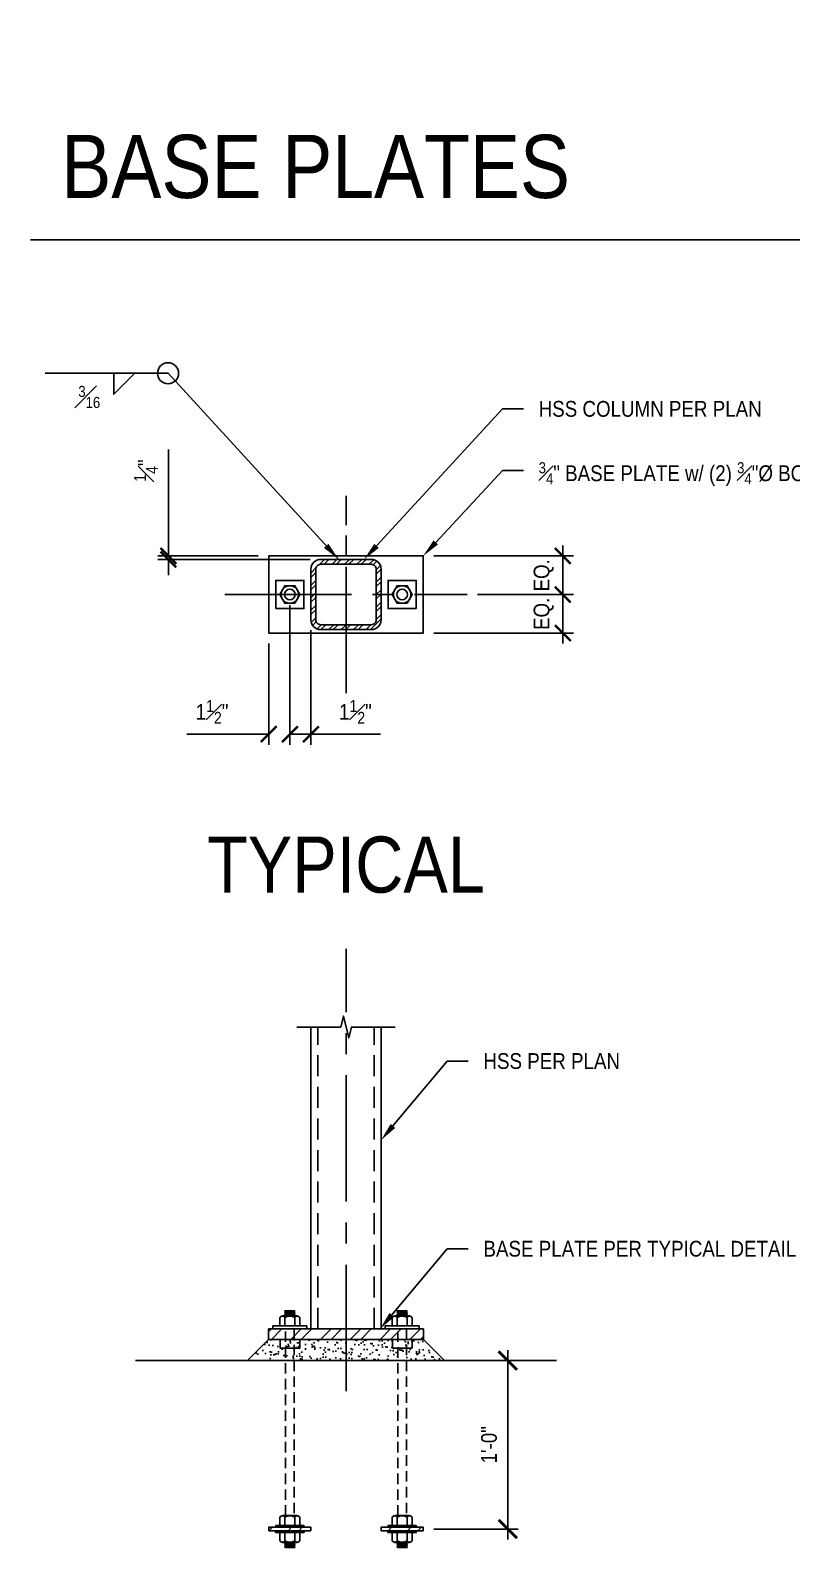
# Model space of a CAD drawing. Header units: inches. Extents: x -2661 to 42767, y -1222 to 9099.
# Drawn here: x 1529 to 1583.3, y 1398.8 to 1506.9 of the extents above; entities that cross this region are included whole.
import ezdxf
from ezdxf import colors
from ezdxf.entities.mleader import LeaderData, LeaderLine
from ezdxf.math import Vec2, Vec3

# ---------------------------------------------------------------- set-up
doc = ezdxf.new("R2010")
doc.units = ezdxf.units.IN
doc.header["$LTSCALE"] = 12
doc.header["$MEASUREMENT"] = 0
doc.header["$PDMODE"] = 3
for name, pattern in [('CENTER2', [1.125, 0.75, -0.125, 0.125, -0.125]), ('CENTER4', [0.9975, 0.75, -0.06125, 0.125, -0.06125]), ('HIDDEN2', [0.1875, 0.125, -0.0625]), ('HIDDEN4', [0.09375, 0.0625, -0.03125])]:
    doc.linetypes.add(name, pattern=pattern)
doc.layers.get('0').update_dxf_attribs({"linetype": 'CONTINUOUS'})
doc.layers.get('DefPoints').update_dxf_attribs({"color": 251, "linetype": 'CONTINUOUS'})
doc.layers.add('DESIGNER COMMENTS', color=221, linetype='CONTINUOUS', plot=False)
for name, color, linetype in [('S-ANNO-DIMS', 2, 'CONTINUOUS'), ('S-ANNO-NOTE', 4, 'CONTINUOUS'), ('S-BOLT', 2, 'CONTINUOUS'), ('S-BREAK', 2, 'CONTINUOUS'), ('S-SIMPSON', 2, 'CONTINUOUS'), ('S-STEEL', 4, 'CONTINUOUS')]:
    doc.layers.add(name, color=color, linetype=linetype)
doc.layers.add('S-ANNO-NONPLOT', color=253, linetype='CONTINUOUS', plot=False, transparency=0.5)
doc.layers.add('S-HATCH1', color=1, linetype='CONTINUOUS', transparency=0.5)
doc.layers.add('S-HATCH2', color=2, linetype='CONTINUOUS', transparency=0.5)
doc.styles.add('Arial', font='arial.ttf', dxfattribs={"width": 0.85})
doc.dimstyles.new('DIM-12', dxfattribs={"dimscale": 12, "dimtxt": 0.09375, "dimasz": 0.109375, "dimexe": 0.0625, "dimexo": 0.0625, "dimgap": 0.0625, "dimtad": 1, "dimdec": 4, "dimzin": 11, "dimdsep": 46, "dimlunit": 4, "dimtxsty": 'Arial', "dimblk": 'ARCHTICK', "dimcen": 0.125, "dimdle": 0.0625, "dimclrd": 256, "dimclre": 256, "dimclrt": 4, "dimadec": 0, "dimazin": 0, "dimtfac": 0.75, "dimtdec": 4, "dimtofl": 0, "dimtmove": 0, "dimatfit": 3, "dimfxl": 1, "dimfrac": 1, "dimtolj": 1, "dimtzin": 11, "dimarcsym": 0})
doc.dimstyles.new('DIM-12$0', dxfattribs={"dimscale": 12, "dimtxt": 0.09375, "dimasz": 0.09375, "dimexe": 0.0625, "dimexo": 0.0625, "dimgap": 0.0625, "dimtad": 1, "dimdec": 4, "dimzin": 11, "dimdsep": 46, "dimlunit": 4, "dimtxsty": 'Arial', "dimblk1": 'ARCHTICK', "dimblk2": 'ARCHTICK', "dimsah": 1, "dimcen": 0.125, "dimdle": 0.0625, "dimclrd": 256, "dimclre": 256, "dimclrt": 4, "dimadec": 0, "dimazin": 0, "dimtfac": 0.75, "dimtdec": 4, "dimtofl": 0, "dimtmove": 0, "dimatfit": 3, "dimldrblk": 'ARCHTICK', "dimfxl": 1, "dimfrac": 1, "dimtolj": 1, "dimtzin": 11, "dimarcsym": 0})
doc.dimstyles.new('DIM-12_Se', dxfattribs={"dimscale": 12, "dimtxt": 0.09375, "dimasz": 0.109375, "dimexe": 0.0625, "dimexo": 0.0625, "dimgap": 0.0625, "dimtad": 1, "dimdec": 4, "dimzin": 11, "dimdsep": 46, "dimlunit": 4, "dimtxsty": 'Arial', "dimblk": 'ARCHTICK', "dimcen": 0.125, "dimdle": 0.0625, "dimclrd": 256, "dimclre": 256, "dimclrt": 4, "dimadec": 0, "dimazin": 0, "dimtfac": 0.75, "dimtdec": 4, "dimtmove": 0, "dimatfit": 3, "dimfxl": 1, "dimfrac": 1, "dimtolj": 1, "dimtzin": 0, "dimarcsym": 0})
pattern_1 = [(45, (22109.7304, -174.4057), (-1.06066017, 1.06066017), []), (45, (22109.7304, -173.6557), (-1.06066017, 1.06066017), [])]

# ---------------------------------------------------------------- blocks, each defined once
blk = doc.blocks.new('NUT-SM-THREADS-new')
for p, q in [((-0.94, 0.81), (-0.94, 0)), ((-0.94, 0), (-0.84, 0)), ((-0.84, 0), (0.84, 0)), ((-0.7, 0.94), (0.7, 0.94)), ((0.39, 1.44), (-0.5, 1.44)), ((-0.5, 1.44), (-0.39, 1.37)), ((-0.5, 1.31), (-0.39, 1.37)), ((0.5, 1.25), (-0.5, 1.31)), ((-0.5, 1.31), (-0.39, 1.25)), ((-0.5, 1.19), (-0.39, 1.25)), ((0.5, 1.12), (-0.5, 1.19)), ((-0.5, 1.19), (-0.39, 1.12)), ((-0.5, 1.06), (-0.39, 1.12)), ((0.5, 1), (-0.5, 1.06)), ((-0.5, 1.06), (-0.39, 1)), ((-0.5, 0.94), (-0.39, 1)), ((-0.47, 0.81), (-0.47, 0)), ((-0.39, 1.37), (0.39, 1.31)), ((-0.39, 1.25), (0.39, 1.19)), ((-0.39, 1.12), (0.39, 1.06)), ((-0.39, 1), (0.39, 0.94)), ((0.5, 1.37), (-0.09, 1.41)), ((0.39, 1.44), (0.39, 1.44)), ((0.39, 1.44), (0.5, 1.37)), ((0.39, 1.31), (0.5, 1.37)), ((0.39, 1.31), (0.5, 1.25)), ((0.39, 1.19), (0.5, 1.25)), ((0.39, 1.19), (0.5, 1.12)), ((0.39, 1.06), (0.5, 1.12)), ((0.39, 1.06), (0.5, 1)), ((0.39, 0.94), (0.5, 1)), ((0.47, 0.81), (0.47, 0)), ((0.84, 0), (0.94, 0)), ((0.94, 0.81), (0.94, 0))]:
    blk.add_line(p, q)
for centre, radius, start, end in [((-0.7, 0.65), 0.283, 33.8901, 146.1099), ((0, -0.01), 0.943, 60.1583, 119.8417), ((0.7, 0.65), 0.283, 33.8901, 146.1099)]:
    blk.add_arc(centre, radius, start, end)
blk = doc.blocks.new('NUT-w-WASHER-sm-new')
blk.add_lwpolyline([(-1.36, 0.17), (1.36, 0.17), (1.36, 0), (-1.36, 0)], close=True)
blk.add_blockref('NUT-SM-THREADS-new', (0, 0.17))
blk = doc.blocks.new('NUT-NO-THREADS-new')
for p, q in [((-0.94, 0.81), (-0.94, 0)), ((-0.94, 0), (-0.84, 0)), ((-0.84, 0), (0.84, 0)), ((-0.7, 0.94), (0.7, 0.94)), ((-0.47, 0.81), (-0.47, 0)), ((0.47, 0.81), (0.47, 0)), ((0.84, 0), (0.94, 0)), ((0.94, 0.81), (0.94, 0))]:
    blk.add_line(p, q)
for centre, radius, start, end in [((-0.7, 0.65), 0.283, 33.8901, 146.1099), ((0, -0.01), 0.943, 60.1583, 119.8417), ((0.7, 0.65), 0.283, 33.8901, 146.1099)]:
    blk.add_arc(centre, radius, start, end)
blk = doc.blocks.new('_ARCHTICK')
at = {"color": 0, "linetype": 'ByBlock', "const_width": 0.15}
blk.add_lwpolyline([(-0.5, -0.5), (0.5, 0.5)], dxfattribs=at)
blk = doc.blocks.new('*D1298')
at = {"layer": 'DefPoints', "color": 0, "transparency": 16777216}
for p in [(1558.53, 1412.12), (1557.02, 1400.12), (1563.04, 1400.12)]:
    blk.add_point(p, dxfattribs=at)
at = {"layer": 'DESIGNER COMMENTS', "lineweight": -2, "transparency": 16777216}
for p, q in [((1563.04, 1412.87), (1563.04, 1399.37)), ((1559.28, 1412.12), (1563.79, 1412.12)), ((1557.77, 1400.12), (1563.79, 1400.12))]:
    blk.add_line(p, q, dxfattribs=at)
at = {"layer": 'DESIGNER COMMENTS', "lineweight": -2, "transparency": 16777216, "xscale": 1.3125, "yscale": 1.3125, "zscale": 1.3125}
for p, rotation in [((1563.04, 1412.12), 90), ((1563.04, 1400.12), 270)]:
    blk.add_blockref('_ARCHTICK', p, dxfattribs=dict(at, rotation=rotation))
at = {"layer": 'DESIGNER COMMENTS', "color": 4, "transparency": 16777216, "insert": (1561.71, 1406.12), "char_height": 1.125, "attachment_point": 5, "rotation": 90, "style": 'Arial'}
blk.add_mtext('\\A1;1\'-0"', dxfattribs=at)
blk = doc.blocks.new('*D1314')
at = {"layer": 'DefPoints', "color": 0, "transparency": 16777216}
for p in [(8.62, 0), (5.5, -2.75), (15.44, -2.75)]:
    blk.add_point(p, dxfattribs=at)
at = {"layer": 'S-ANNO-DIMS', "lineweight": -2, "transparency": 16777216}
for p, q in [((9.37, 0), (16.19, 0)), ((15.44, 0.75), (15.44, -3.5)), ((6.25, -2.75), (16.19, -2.75))]:
    blk.add_line(p, q, dxfattribs=at)
at = {"layer": 'S-ANNO-DIMS', "lineweight": -2, "transparency": 16777216, "xscale": 1.125, "yscale": 1.125, "zscale": 1.125}
for p, rotation in [((15.44, 0), 90), ((15.44, -2.75), 270)]:
    blk.add_blockref('_ARCHTICK', p, dxfattribs=dict(at, rotation=rotation))
at = {"layer": 'S-ANNO-DIMS', "color": 4, "transparency": 16777216, "insert": (14.08, -1.38), "char_height": 1.125, "attachment_point": 5, "rotation": 90, "style": 'Arial'}
blk.add_mtext('\\A1;EQ.', dxfattribs=at)
blk = doc.blocks.new('*D1315')
at = {"layer": 'DefPoints', "color": 0, "transparency": 16777216}
for p in [(5.5, 2.75), (15.44, 2.75), (8.62, 0)]:
    blk.add_point(p, dxfattribs=at)
at = {"layer": 'S-ANNO-DIMS', "lineweight": -2, "transparency": 16777216}
for p, q in [((15.44, -0.75), (15.44, 3.5)), ((6.25, 2.75), (16.19, 2.75)), ((9.37, 0), (16.19, 0))]:
    blk.add_line(p, q, dxfattribs=at)
at = {"layer": 'S-ANNO-DIMS', "lineweight": -2, "transparency": 16777216, "xscale": 1.125, "yscale": 1.125, "zscale": 1.125}
for p, rotation in [((15.44, 2.75), 90), ((15.44, 0), 270)]:
    blk.add_blockref('_ARCHTICK', p, dxfattribs=dict(at, rotation=rotation))
at = {"layer": 'S-ANNO-DIMS', "color": 4, "transparency": 16777216, "insert": (14.08, 1.37), "char_height": 1.125, "attachment_point": 5, "rotation": 90, "style": 'Arial'}
blk.add_mtext('\\A1;EQ.', dxfattribs=at)
blk = doc.blocks.new('*D1316')
at = {"layer": 'DefPoints', "color": 0, "transparency": 16777216}
for p in [(-12.65, 2.5), (-5.5, 2.75), (-1.8, 2.5)]:
    blk.add_point(p, dxfattribs=at)
at = {"layer": 'S-ANNO-DIMS', "lineweight": -2, "transparency": 16777216}
for p, q in [((-12.65, 2.75), (-12.65, 10.33)), ((-6.25, 2.75), (-13.4, 2.75)), ((-2.55, 2.5), (-13.4, 2.5)), ((-12.65, 2.5), (-12.65, 1.37))]:
    blk.add_line(p, q, dxfattribs=at)
at = {"layer": 'S-ANNO-DIMS', "lineweight": -2, "transparency": 16777216, "xscale": 1.125, "yscale": 1.125, "zscale": 1.125}
for p, rotation in [((-12.65, 2.75), 270), ((-12.65, 2.5), 90)]:
    blk.add_blockref('_ARCHTICK', p, dxfattribs=dict(at, rotation=rotation))
at = {"layer": 'S-ANNO-DIMS', "color": 4, "transparency": 16777216, "insert": (-14.25, 8.83), "char_height": 1.125, "attachment_point": 5, "rotation": 90, "style": 'Arial'}
blk.add_mtext('\\A1;{\\H0.75x;\\S1#4;}"', dxfattribs=at)
blk = doc.blocks.new('*D1317')
at = {"layer": 'DefPoints', "color": 0, "transparency": 16777216}
for p in [(-4, 0), (-2.5, -1.8), (-4, -9.95)]:
    blk.add_point(p, dxfattribs=at)
at = {"layer": 'S-ANNO-DIMS', "lineweight": -2, "transparency": 16777216}
for p, q in [((-4, -0.75), (-4, -10.7)), ((-2.5, -2.55), (-2.5, -10.7)), ((-4, -9.95), (-1.75, -9.95)), ((-2.5, -9.95), (2.46, -9.95))]:
    blk.add_line(p, q, dxfattribs=at)
at = {"layer": 'S-ANNO-DIMS', "lineweight": -2, "transparency": 16777216, "xscale": 1.125, "yscale": 1.125, "zscale": 1.125, "rotation": 180}
blk.add_blockref('_ARCHTICK', (-4, -9.95), dxfattribs=at)
at = {"layer": 'S-ANNO-DIMS', "lineweight": -2, "transparency": 16777216, "xscale": 1.125, "yscale": 1.125, "zscale": 1.125}
blk.add_blockref('_ARCHTICK', (-2.5, -9.95), dxfattribs=at)
at = {"layer": 'S-ANNO-DIMS', "color": 4, "transparency": 16777216, "insert": (0.67, -8.36), "char_height": 1.125, "attachment_point": 5, "style": 'Arial'}
blk.add_mtext('\\A1;1{\\H0.75x;\\S1#2;}"', dxfattribs=at)
blk = doc.blocks.new('*D1318')
at = {"layer": 'DefPoints', "color": 0, "transparency": 16777216}
for p in [(-4, 0), (-5.5, -2.75), (-5.5, -9.95)]:
    blk.add_point(p, dxfattribs=at)
at = {"layer": 'S-ANNO-DIMS', "lineweight": -2, "transparency": 16777216}
for p, q in [((-4, -0.75), (-4, -10.7)), ((-5.5, -3.5), (-5.5, -10.7)), ((-5.5, -9.95), (-11.33, -9.95)), ((-4, -9.95), (-2.88, -9.95))]:
    blk.add_line(p, q, dxfattribs=at)
at = {"layer": 'S-ANNO-DIMS', "lineweight": -2, "transparency": 16777216, "xscale": 1.125, "yscale": 1.125, "zscale": 1.125}
blk.add_blockref('_ARCHTICK', (-5.5, -9.95), dxfattribs=at)
at = {"layer": 'S-ANNO-DIMS', "lineweight": -2, "transparency": 16777216, "xscale": 1.125, "yscale": 1.125, "zscale": 1.125, "rotation": 180}
blk.add_blockref('_ARCHTICK', (-4, -9.95), dxfattribs=at)
at = {"layer": 'S-ANNO-DIMS', "color": 4, "transparency": 16777216, "insert": (-9.54, -8.36), "char_height": 1.125, "attachment_point": 5, "style": 'Arial'}
blk.add_mtext('\\A1;1{\\H0.75x;\\S1#2;}"', dxfattribs=at)
blk = doc.blocks.new('HSS5x5x0-375')
at = {"layer": 'S-HATCH1'}
h = blk.add_hatch(dxfattribs=at)
h.set_pattern_fill('STEEL', color=256, scale=5, style=0)
h.set_pattern_definition([(45, (-834.34226, -599.90463), (-0.44194174, 0.44194174), []), (45, (-834.34226, -599.59213), (-0.44194174, 0.44194174), [])])
edge = h.paths.add_edge_path(flags=16)
edge.add_line((-1.802, -2.151), (1.802, -2.151))
edge.add_arc((1.802, -1.802), 0.349, 270, 360)
edge.add_line((2.151, -1.802), (2.151, 1.802))
edge.add_arc((1.802, 1.802), 0.349, 360, 450)
edge.add_line((1.802, 2.151), (-1.802, 2.151))
edge.add_arc((-1.802, 1.802), 0.349, 90, 180)
edge.add_line((-2.151, 1.802), (-2.151, -1.802))
edge.add_arc((-1.802, -1.802), 0.349, 180, 270)
edge = h.paths.add_edge_path()
edge.add_line((-1.802, -2.5), (1.802, -2.5))
edge.add_arc((1.802, -1.802), 0.698, 270, 360)
edge.add_line((2.5, -1.802), (2.5, 1.802))
edge.add_arc((1.802, 1.802), 0.698, 360, 450)
edge.add_line((1.802, 2.5), (-1.802, 2.5))
edge.add_arc((-1.802, 1.802), 0.698, 90, 180)
edge.add_line((-2.5, 1.802), (-2.5, -1.802))
edge.add_arc((-1.802, -1.802), 0.698, 180, 270)
at = {"layer": 'S-STEEL'}
for points in [[(-1.802, -2.5), (1.802, -2.5, 0.4142136), (2.5, -1.802), (2.5, 1.802, 0.4142136), (1.802, 2.5), (-1.802, 2.5, 0.4142136), (-2.5, 1.802), (-2.5, -1.802, 0.4142136)], [(-1.802, -2.151), (1.802, -2.151, 0.4142136), (2.151, -1.802), (2.151, 1.802, 0.4142136), (1.802, 2.151), (-1.802, 2.151, 0.4142136), (-2.151, 1.802), (-2.151, -1.802, 0.4142136)]]:
    blk.add_lwpolyline(points, format="xyb", close=True, dxfattribs=at)
blk = doc.blocks.new('*U1313')
blk.add_lwpolyline([(-0.62, -0.36), (0, -0.72), (0.62, -0.36), (0.62, 0.36), (0, 0.72), (-0.62, 0.36)], close=True)
at = {"color": 1, "ltscale": 0.5}
blk.add_circle((0, 0), 0.625, dxfattribs=at)
blk.add_circle((0, 0), 0.375)
blk = doc.blocks.new('HSS_TYPICAL_BP_SECTION_F')
at = {"layer": 'S-HATCH1'}
h = blk.add_hatch(dxfattribs=at)
h.set_pattern_fill('STEEL', color=256, scale=12, style=0)
h.set_pattern_definition([(45, (-3717.6875, -1697.1352), (-1.06066017, 1.06066017), []), (45, (-3717.6875, -1696.3852), (-1.06066017, 1.06066017), [])])
h.paths.add_polyline_path([(-5.51, 2.25), (5.51, 2.25), (5.51, 1.5), (-5.51, 1.5)])
h = blk.add_hatch(dxfattribs=at)
h.set_pattern_fill('STEEL', color=256, scale=12, style=0)
h.set_pattern_definition(pattern_1)
h.paths.add_polyline_path([(-2.5, -12.12), (-5.5, -12.12), (-5.5, -11.88), (-2.5, -11.88)])
h = blk.add_hatch(dxfattribs=at)
h.set_pattern_fill('STEEL', color=256, scale=12, style=0)
h.set_pattern_definition(pattern_1)
h.paths.add_polyline_path([(2.5, -12.12), (5.5, -12.12), (5.5, -11.88), (2.5, -11.88)])
at = {"layer": 'S-HATCH2'}
h = blk.add_hatch(dxfattribs=at)
h.set_pattern_fill('AR-SAND', color=256, scale=0.4, angle=30, style=0)
h.set_pattern_definition([(67.5, (-1575.8173, -2202.4519), (-0.4071863, 0.65487266), [0, -0.608, 0, -0.68, 0, -0.65]), (37.5, (-1575.8173, -2202.4519), (0.04863942, 1.3315754), [0, -0.328, 0, -0.548, 0, -0.21]), (357.5, (-1576.24336, -2202.6979), (1.07763857, 0.62478873), [0, -0.2, 0, -0.72, 0, -0.94]), (347.5, (-1576.2434, -2202.6979), (0.8658177, 0.90526106), [0, -0.1, 0, -0.472, 0, -0.54])])
h.paths.add_polyline_path([(-7.01, 0), (-5.51, 1.5), (5.51, 1.5), (7.01, 0)])
at = {"layer": 'S-ANNO-DIMS', "color": 1, "linetype": 'CENTER2'}
blk.add_line((0, -2.17), (0, 29.32), dxfattribs=at)
at = {"layer": 'S-ANNO-DIMS'}
for points in [[(-4.7, 1.5), (-3.3, 1.5), (-3.3, 0.89), (-4.7, 0.89)], [(3.3, 1.5), (4.7, 1.5), (4.7, 0.89), (3.3, 0.89)]]:
    blk.add_lwpolyline(points, close=True, dxfattribs=at)
at = {"layer": 'S-ANNO-NONPLOT'}
blk.add_line((15, 0), (-15, 0), dxfattribs=at)
at = {"layer": 'S-BOLT'}
for points in [[(-5.2, 2.25), (-5.2, 2.47), (-2.8, 2.47), (-2.8, 2.25)], [(2.8, 2.25), (2.8, 2.47), (5.2, 2.47), (5.2, 2.25)]]:
    blk.add_lwpolyline(points, dxfattribs=at)
at = {"layer": 'S-BOLT', "linetype": 'HIDDEN4'}
for points in [[(-4.32, -11.05), (-4.32, 2.25), (-3.68, 2.25), (-3.68, -11.05)], [(3.68, -11.05), (3.68, 2.25), (4.32, 2.25), (4.32, -11.05)]]:
    blk.add_lwpolyline(points, close=True, dxfattribs=at)
at = {"layer": 'S-BOLT'}
for points in [[(-5, -11.88), (-3, -11.88), (-3, -11.75), (-5, -11.75)], [(3, -11.88), (5, -11.88), (5, -11.75), (3, -11.75)]]:
    blk.add_lwpolyline(points, close=True, dxfattribs=at)
at = {"layer": 'S-BREAK'}
blk.add_lwpolyline([(3.5, 23.76), (0.38, 23.76), (0.19, 22.98), (-0.19, 24.54), (-0.38, 23.76), (-3.5, 23.76)], dxfattribs=at)
at = {"layer": 'S-HATCH2'}
blk.add_lwpolyline([(-7.01, 0), (-5.51, 1.5), (5.51, 1.5), (7.01, 0)], close=True, dxfattribs=at)
at = {"layer": 'S-STEEL', "color": 2, "linetype": 'HIDDEN2'}
for p, q in [((-2, 2.25), (-2, 23.76)), ((2, 2.25), (2, 23.76))]:
    blk.add_line(p, q, dxfattribs=at)
at = {"layer": 'S-STEEL'}
blk.add_lwpolyline([(-2.5, 23.76), (-2.5, 2.25), (2.5, 2.25), (2.5, 23.76)], dxfattribs=at)
for points in [[(-5.51, 2.25), (5.51, 2.25), (5.51, 1.5), (-5.51, 1.5)], [(-2.5, -12.12), (-5.5, -12.12), (-5.5, -11.88), (-2.5, -11.88)], [(2.5, -12.12), (5.5, -12.12), (5.5, -11.88), (2.5, -11.88)]]:
    blk.add_lwpolyline(points, close=True, dxfattribs=at)
at = {"layer": 'S-BOLT'}
for name, p, xscale, yscale, zscale in [('NUT-SM-THREADS-new', (-4, 2.47), 0.75, 0.75, 0.75), ('NUT-SM-THREADS-new', (4, 2.47), 0.75, 0.75, 0.75), ('NUT-NO-THREADS-new', (-4, -11.75), 0.7494452661971803, 0.7494452661971803, 0.7494452661971803), ('NUT-NO-THREADS-new', (4, -11.75), 0.7494452661971803, 0.7494452661971803, 0.7494452661971803)]:
    blk.add_blockref(name, p, dxfattribs=dict(at, xscale=xscale, yscale=yscale, zscale=zscale))
at = {"layer": 'S-BOLT', "xscale": 0.75, "yscale": 0.75, "zscale": 0.75, "rotation": 180}
for p in [(-4, -12.12), (4, -12.12)]:
    blk.add_blockref('NUT-w-WASHER-sm-new', p, dxfattribs=at)
at = {"layer": 'S-ANNO-NOTE'}
ml = blk.add_multileader_mtext('Standard', dxfattribs=at)
ml.set_content('\\A1;HSS PER PLAN', color=4, style='Arial')
ml.set_leader_properties(color=2)
ml.build(insert=Vec2(0, 0))
ml.multileader.update_dxf_attribs({"dogleg_length": 0.36, "arrow_head_size": 1.31, "scale": 12})
ctx = ml.context
ctx.base_point, ctx.scale, ctx.char_height, ctx.arrow_head_size, ctx.landing_gap_size, ctx.plane_origin = Vec3(8.71, 21.32), 12, 1.125, 1.31, 1.08, Vec3(-20.51, 324.04)
notes = []
notes.append((ctx, [(0, (1, 1, 0), (7.21, 21.32), (1, 0), 1.5, [(0, [(2.5, 15.71)], 0, [])])]))
ctx.mtext.insert, ctx.mtext.width, ctx.mtext.flow_direction = Vec3(9.79, 21.9), 17.75, 5
ml = blk.add_multileader_mtext('Standard', dxfattribs=at)
ml.set_content('\\A1;BASE PLATE PER TYPICAL DETAIL X/S1.X', color=4, style='Arial')
ml.set_leader_properties(color=2)
ml.build(insert=Vec2(0, 0))
ml.multileader.update_dxf_attribs({"dogleg_length": 0.36, "arrow_head_size": 1.31, "scale": 12})
ctx = ml.context
ctx.base_point, ctx.scale, ctx.char_height, ctx.arrow_head_size, ctx.landing_gap_size, ctx.plane_origin = Vec3(8.71, 7.96), 12, 1.125, 1.31, 1.08, Vec3(-20.51, 312.1)
notes.append((ctx, [(0, (1, 1, 0), (7.21, 7.96), (1, 0), 1.5, [(0, [(2.42, 2.25)], 0, [])])]))
ctx.mtext.insert, ctx.mtext.width, ctx.mtext.flow_direction = Vec3(9.79, 8.53), 17.75, 5
for ctx, leaders in notes:
    for number, flags, end, landing, length, lines in leaders:
        leader = LeaderData()
        leader.index, (leader.has_last_leader_line, leader.has_dogleg_vector, leader.attachment_direction) = number, flags
        leader.last_leader_point, leader.dogleg_vector, leader.dogleg_length = Vec3(end), Vec3(landing), length
        for number, points, colour, breaks in lines:
            line = LeaderLine()
            line.index, line.vertices, line.color, line.breaks = number, Vec3.list(points), colors.encode_raw_color(colour), breaks
            leader.lines.append(line)
        ctx.leaders.append(leader)
blk = doc.blocks.new('WALL_TOP PLATE_2x6 THDROD')
at = {"layer": 'S-ANNO-NOTE'}
ml = blk.add_multileader_mtext('Standard', dxfattribs=at)
ml.set_content('\\A1;TOP PLATE FASTENED TO STEEL BEAM w/ {\\H0.7x;\\S5#8;\\H1.4286x;"%%C WELDED THREADED ROD \\H0.99998x;PER SHEAR WALL SCHEDULE}', color=4, style='Arial')
ml.set_leader_properties(color=2)
ml.build(insert=Vec2(0, 0))
ml.multileader.update_dxf_attribs({"dogleg_length": 0.36, "arrow_head_size": 1.31, "scale": 12})
ctx = ml.context
ctx.base_point, ctx.scale, ctx.char_height, ctx.arrow_head_size, ctx.landing_gap_size, ctx.plane_origin = Vec3(-40.9, -15.7), 12, 1.125, 1.31, 1.08, Vec3(2.7, 260.35)
ctx.text_align_type = 2
notes = []
notes.append((ctx, [(0, (1, 1, 0), (-18.11, -15.7), (-1, 0), 1.5, [(0, [(-3.75, -3)], 0, [])])]))
ctx.mtext.insert, ctx.mtext.rotation, ctx.mtext.width, ctx.mtext.alignment, ctx.mtext.flow_direction = Vec3(-20.69, -15.13), 6.283185, 21.4149, 3, 5
for ctx, leaders in notes:
    for number, flags, end, landing, length, lines in leaders:
        leader = LeaderData()
        leader.index, (leader.has_last_leader_line, leader.has_dogleg_vector, leader.attachment_direction) = number, flags
        leader.last_leader_point, leader.dogleg_vector, leader.dogleg_length = Vec3(end), Vec3(landing), length
        for number, points, colour, breaks in lines:
            line = LeaderLine()
            line.index, line.vertices, line.color, line.breaks = number, Vec3.list(points), colors.encode_raw_color(colour), breaks
            leader.lines.append(line)
        ctx.leaders.append(leader)
blk = doc.blocks.new('HSS_TYPICAL_BP_PLAN')
at = {"layer": 'S-ANNO-DIMS', "color": 1, "linetype": 'CENTER2'}
blk.add_line((-8.61901, 0), (8.61901, 0), dxfattribs=at)
at = {"layer": 'S-ANNO-NOTE', "color": 1, "linetype": 'CENTER4'}
blk.add_line((0, -7.02691), (0, 7.02691), dxfattribs=at)
at = {"layer": 'S-ANNO-NOTE'}
blk.add_lwpolyline([(-16.54343, 15.76298), (-16.54343, 14.26298), (-15.04343, 15.76298)], dxfattribs=at)
blk.add_circle((-12.67368, 15.76298), 0.75, dxfattribs=at)
at = {"layer": 'S-SIMPSON'}
for points in [[(-5, -1), (-3, -1), (-3, 1), (-5, 1)], [(5, -1), (3, -1), (3, 1), (5, 1)]]:
    blk.add_lwpolyline(points, close=True, dxfattribs=at)
at = {"layer": 'S-STEEL'}
blk.add_lwpolyline([(-5.5, 2.75), (5.5, 2.75), (5.5, -2.75), (-5.5, -2.75)], close=True, dxfattribs=at)
at = {"layer": 'S-BOLT', "color": 2, "rotation": 90}
for p in [(-4, 0), (4, 0)]:
    blk.add_blockref('*U1313', p, dxfattribs=at)
at = {"layer": 'S-STEEL'}
blk.add_blockref('HSS5x5x0-375', (0, 0), dxfattribs=at)
at = {"layer": 'S-ANNO-NOTE', "insert": (-17.50381, 14.86333), "char_height": 1.125, "width": 3.6570708, "attachment_point": 3, "style": 'Arial'}
blk.add_mtext('\\A1;{\\H0.7x;\\S3#16;}', dxfattribs=at)
at = {"layer": 'S-ANNO-DIMS'}
dim = blk.add_linear_dim(base=(-12.65178, 2.5), p1=(-5.5, 2.75), p2=(-1.802, 2.5), angle=90, dimstyle='DIM-12$0', dxfattribs=at)
dim.commit()
dim.dimension.update_dxf_attribs({"geometry": '*D1316', "text_midpoint": (-12.65178, 8.82545), "dimtype": 128})
for base, p2, angle, picture, middle in [((15.44163, 2.75), (5.5, 2.75), 90, '*D1315', (15.44163, 1.375)), ((15.44163, -2.75), (5.5, -2.75), 270, '*D1314', (15.44163, -1.375))]:
    dim = blk.add_linear_dim(base=base, p1=(8.61901, 0), p2=p2, angle=angle, text='EQ.', dimstyle='DIM-12$0', dxfattribs=at)
    dim.commit()
    dim.dimension.update_dxf_attribs({"geometry": picture, "text_midpoint": middle, "dimtype": 128})
dim = blk.add_linear_dim(base=(-5.5, -9.95415), p1=(-4, 0), p2=(-5.5, -2.75), dimstyle='DIM-12$0', dxfattribs=at)
dim.commit()
dim.dimension.update_dxf_attribs({"geometry": '*D1318', "text_midpoint": (-9.53874, -8.35695)})
dim = blk.add_linear_dim(base=(-4, -9.95415), p1=(-2.5, -1.802), p2=(-4, 0), dimstyle='DIM-12$0', dxfattribs=at)
dim.commit()
dim.dimension.update_dxf_attribs({"geometry": '*D1317', "text_midpoint": (0.67076, -9.95415), "dimtype": 128})
at = {"layer": 'S-ANNO-NOTE'}
blk.add_leader([(-0.52114, 2.5), (-12.67368, 15.76298), (-21.419, 15.76298)], dimstyle='DIM-12', override={"dimasz": 0.109375, "dimclrd": 2}, dxfattribs=at)
ml = blk.add_multileader_mtext('Standard', dxfattribs=at)
ml.set_content('HSS COLUMN PER PLAN', color=4, style='Arial')
ml.set_leader_properties(color=2)
ml.build(insert=Vec2(0, 0))
ml.multileader.update_dxf_attribs({"dogleg_length": 0.36, "arrow_head_size": 1.3125, "scale": 12})
ctx = ml.context
ctx.base_point, ctx.scale, ctx.char_height, ctx.arrow_head_size, ctx.landing_gap_size, ctx.plane_origin = Vec3(12.64088, 13.22611), 12, 1.125, 1.3125, 1.08, Vec3(-32.56591, 311.56093)
notes = []
notes.append((ctx, [(0, (1, 1, 0), (11.14088, 13.22611), (1, 0), 1.5, [(0, [(1.28687, 2.5)], 0, [])])]))
ctx.mtext.insert, ctx.mtext.width, ctx.mtext.flow_direction = Vec3(13.72088, 13.78861), 13.8708029, 5
ml = blk.add_multileader_mtext('Standard', dxfattribs=at)
ml.set_content('\\A1;{\\H0.7x;\\S3#4;\\H1.4286x;" BASE PLATE }w/ (2) {\\H0.69999x;\\S3#4;\\H1.4286x;"%%C BOLTS}', color=4, style='Arial')
ml.set_leader_properties(color=2)
ml.build(insert=Vec2(0, 0))
ml.multileader.update_dxf_attribs({"dogleg_length": 0.36, "arrow_head_size": 1.3125, "scale": 12})
ctx = ml.context
ctx.base_point, ctx.scale, ctx.char_height, ctx.arrow_head_size, ctx.landing_gap_size, ctx.plane_origin = Vec3(12.64088, 8.84134), 12, 1.125, 1.3125, 1.08, Vec3(-32.56591, 307.17616)
notes.append((ctx, [(0, (1, 1, 0), (11.14088, 8.84134), (1, 0), 1.5, [(0, [(5.5, 2.75)], 0, [])])]))
ctx.mtext.insert, ctx.mtext.width, ctx.mtext.flow_direction = Vec3(13.72088, 9.42647), 16.8247967, 5
for ctx, leaders in notes:
    for number, flags, end, landing, length, lines in leaders:
        leader = LeaderData()
        leader.index, (leader.has_last_leader_line, leader.has_dogleg_vector, leader.attachment_direction) = number, flags
        leader.last_leader_point, leader.dogleg_vector, leader.dogleg_length = Vec3(end), Vec3(landing), length
        for number, points, colour, breaks in lines:
            line = LeaderLine()
            line.index, line.vertices, line.color, line.breaks = number, Vec3.list(points), colors.encode_raw_color(colour), breaks
            leader.lines.append(line)
        ctx.leaders.append(leader)

msp = doc.modelspace()

# ---------------------------------------------------------------- linework, layer by layer
at = {"layer": 'S-ANNO-NOTE', "color": 6}
msp.add_line((1529.0403, 1491.97186), (1650.91997, 1491.97186), dxfattribs=at)

# ---------------------------------------------------------------- block references
for name, p in [('HSS_TYPICAL_BP_PLAN', (1551.51996, 1466.69446)), ('HSS_TYPICAL_BP_SECTION_F', (1551.51996, 1412.12105))]:
    msp.add_blockref(name, p)
at = {"layer": 'S-ANNO-NOTE'}
msp.add_blockref('WALL_TOP PLATE_2x6 THDROD', (1845.83637, 1509.88497), dxfattribs=at)

# ---------------------------------------------------------------- texts
at = {"layer": 'S-ANNO-NOTE', "insert": (1531.24274, 1499.44161), "char_height": 4.5, "width": 82.5524406, "attachment_point": 1, "style": 'Arial'}
msp.add_mtext('\\A1;BASE PLATES', dxfattribs=at)
at = {"layer": 'S-ANNO-NOTE', "color": 191, "insert": (1551.51996, 1447.42427), "char_height": 4, "width": 54.6652033, "attachment_point": 5, "style": 'Arial'}
msp.add_mtext('\\A1;TYPICAL', dxfattribs=at)

# ---------------------------------------------------------------- dimensions: what is measured, and where the dimension line sits
at = {"layer": 'DESIGNER COMMENTS'}
dim = msp.add_linear_dim(base=(1563.0361, 1400.12105), p1=(1558.52766, 1412.12105), p2=(1557.01986, 1400.12105), angle=90, dimstyle='DIM-12_Se', dxfattribs=at)
dim.commit()
dim.dimension.update_dxf_attribs({"geometry": '*D1298', "text_midpoint": (1561.71171, 1406.12105)})

doc.saveas('drawing.dxf')
